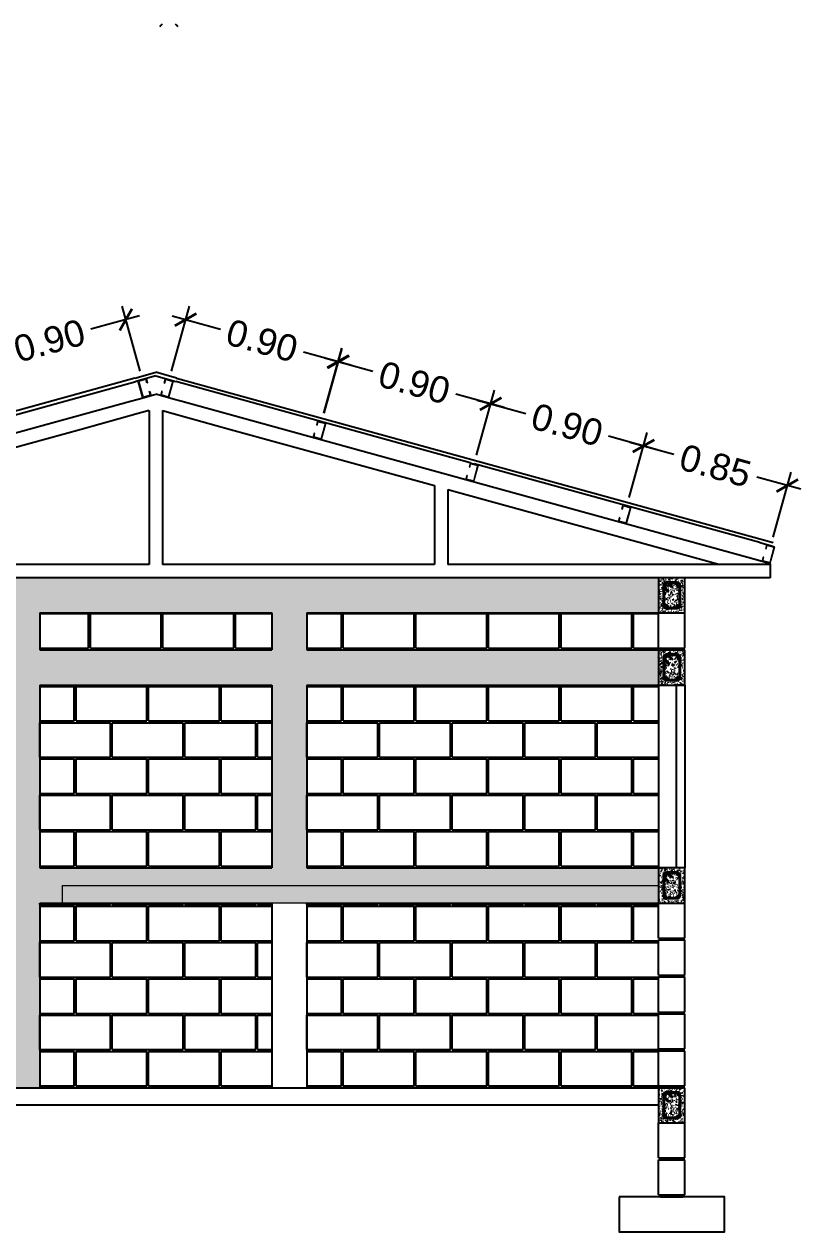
# Model space of a CAD drawing. Header units: metres. Extents: x 258817 to 259192, y 1878716 to 1878911.
# Drawn here: x 258951.5 to 258955.92, y 1878812.9 to 1878819.77 of the extents above; entities that cross this region are included whole.
import ezdxf

# ---------------------------------------------------------------- set-up
doc = ezdxf.new("R2010")
doc.units = ezdxf.units.M
doc.header["$MEASUREMENT"] = 0
for name, color, linetype in [('0.05', 9, 'Continuous'), ('SectionCutEdges', 1, 'Continuous'), ('Vistas', 7, 'Continuous')]:
    doc.layers.add(name, color=color, linetype=linetype)
doc.layers.add('0.1', color=1, linetype='Continuous', lineweight=9)
doc.layers.add('G-Sect', color=73, linetype='Continuous', lineweight=50)
doc.styles.get("Standard").update_dxf_attribs({"font": 'arial.ttf'})
doc.dimstyles.new('JPcotas75', dxfattribs={"dimtxt": 0.15, "dimasz": 0.1, "dimexe": 0.08, "dimexo": 0.05, "dimgap": 0.05, "dimtad": 0, "dimzin": 1, "dimdsep": 46, "dimtxsty": 'Standard', "dimblk": 'ARCHTICK', "dimcen": 2.5, "dimdle": 0.08, "dimclrd": 1, "dimclre": 1, "dimclrt": 2, "dimadec": 0, "dimazin": 0, "dimtfac": 1, "dimtmove": 1, "dimatfit": 2, "dimfxl": 1.25, "dimarcsym": 0})

# ---------------------------------------------------------------- blocks, each defined once
blk = doc.blocks.new('Bloque')
h = blk.add_hatch(color=256)
h.dxf.hatch_style = 1
h.paths.add_polyline_path([(-0.06500000000000128, 0.009999999999999787), (-0.06500000000000127, 8.673617379884035e-19), (0.06499999999999773, 0), (0.06499999999999773, 0.009999999999999787)])
for p, q in [((-0.07500000000000284, 0.009999999999999787), (-0.07500000000000284, 0.21)), ((-0.07500000000000284, 0.21), (0.07499999999999574, 0.21)), ((0.07499999999999929, 0.009999999999999787), (0.07499999999999574, 0.21)), ((-0.07500000000000284, 0.009999999999999787), (-0.06500000000000128, 0.009999999999999787)), ((-0.06500000000000128, 0.009999999999999787), (-0.06500000000000128, 0)), ((-0.06500000000000128, 0.009999999999999787), (0.06499999999999773, 0.009999999999999787)), ((-0.06500000000000128, 0), (0.06499999999999773, 0)), ((0.06499999999999773, 0), (0.06499999999999773, 0.009999999999999787)), ((0.06499999999999773, 0.009999999999999787), (0.07499999999999929, 0.009999999999999787))]:
    blk.add_line(p, q)
blk = doc.blocks.new('Solera Intermedia')
at = {"layer": 'Vistas'}
h = blk.add_hatch(dxfattribs=at)
h.set_pattern_fill('FP_1', color=256, scale=0.001, style=0, pattern_type=2)
h.set_pattern_definition([(49.99999999999999, (-27.03235714041512, 14.39042432792485), (0.03643649882390161, -0.003187713201625367), [0.00381, -0.04191]), (355, (-27.03235714041512, 14.39042432792485), (-0.007048450637260457, 0.03821172008185581), [0.003048, -0.033528]), (100.451, (-27.02932114040595, 14.39015832799487), (0.02938857289101913, 0.03502294419989923), [0.003238, -0.035618]), (46.184, (-27.03235714041512, 14.40058432798833), (0.05421605576489392, -0.008408366208599218), [0.005715, -0.062865]), (96.63599999999998, (-27.02783914041356, 14.39988332777284), (0.04748050142084204, 0.04948544265564791), [0.004856999999999998, -0.05342699999999998]), (351.184, (-27.03235714041512, 14.40058432798833), (0.04748105749519273, 0.04948459764551189), [0.004572000000000001, -0.050292]), (21, (-27.02727714041248, 14.39804432797246), (0.03032264590381153, -0.02045280194477181), [0.00381, -0.04191]), (326, (-27.02727714041248, 14.39804432797246), (0.01236069566969662, 0.0368378801040606), [0.003048, -0.033528]), (71.45100000000001, (-27.02475014040829, 14.39634032780305), (0.04268328529264974, 0.01638389433639848), [0.003238, -0.035618]), (37.50000000000001, (-27.03235714041512, 14.39042432792485), (0.0006180667407672544, 0.01691081956925676), [0.001676, -0.031445, 0.001676, -0.03236, -0.033655]), (37.50000000000001, (-27.03235714041512, 14.39042432792485), (0.0006180667407672544, 0.01691081956925676), [-0.06715800000000001, 0.001676, -0.031979]), (7.499999999999999, (-27.03235714041512, 14.39042432792485), (0.01336413812266817, 0.02003577892766457), [0.001676, -0.017729, 0.001676, -0.03068300000000001, -0.012827]), (7.499999999999999, (-27.03235714041512, 14.39042432792485), (0.01336413812266817, 0.02003577892766457), [-0.051765, 0.001676, -0.011151]), (327.5, (-27.04368614041596, 14.39042432792485), (0.02711815875975743, -0.001146058672403351), [0.001676, -0.011024, 0.001676, -0.037948, -0.05257800000000001]), (327.5, (-27.04368614041596, 14.39042432792485), (0.02711815875975743, -0.001146058672403351), [-0.052324, 0.001676, -0.050902]), (317.5, (-27.04876614041859, 14.39042432792485), (0.0296257896324425, 0.005085069680374332), [0.001676, -0.014834, 0.001676, -0.024638, -0.037338]), (317.5, (-27.04876614041859, 14.39042432792485), (0.0296257896324425, 0.005085069680374332), [-0.042824, 0.001676, -0.035662])])
h.paths.add_polyline_path([(-0.07500000001164153, 0), (0.07500000001164153, 0), (0.07500000001164153, 0.1999999999534339), (-0.07500000001164153, 0.1999999999534339), (-0.07500000001164153, 0.03911949717439711)])
h.paths.add_polyline_path([(-0.02196974388789386, 0.02499999990686774), (-0.0309500000148546, 0.02499999990686774), (-0.03588050280814059, 0.0256491128820926), (-0.04047500001615845, 0.02755221608094871), (-0.04442038419074379, 0.03057961585000157), (-0.04744778393069282, 0.03452500002458692), (-0.04935088698402978, 0.03911949717439711), (-0.04999999998835847, 0.04404999990947545), (-0.04999999998835847, 0.1559500000439584), (-0.04935088698402978, 0.1608805027790368), (-0.04744778393069282, 0.165474999928847), (-0.04442038419074379, 0.1694203841034323), (-0.04047500001615845, 0.1724477838724852), (-0.03588050280814059, 0.1743508868385106), (-0.0309500000148546, 0.1750000000465661), (0.03094999998575076, 0.1750000000465661), (0.03588050280814059, 0.1743508868385106), (0.04047499998705462, 0.1724477838724852), (0.04442038419074379, 0.1694203841034323), (0.04744778393069282, 0.165474999928847), (0.04935088698402978, 0.1608805027790368), (0.04999999998835847, 0.1559500000439584), (0.04999999998835847, 0.04404999990947545), (0.04935088698402978, 0.03911949717439711), (0.04744778393069282, 0.03452500002458692), (0.04442038419074379, 0.03057961585000157), (0.04047499998705462, 0.02755221608094871), (0.03588050280814059, 0.0256491128820926), (0.03094999998575076, 0.02499999990686774), (0.004971024492988363, 0.02499999990686774)])
h.paths.add_polyline_path([(-0.01747961580986157, 0.03135000006295741), (0.03094999998575076, 0.03135000006295741), (0.03423700187704526, 0.03178274189122021), (0.03729999999632128, 0.03305147727951407), (0.0399302561127115, 0.0350697438698262), (0.04194852261571214, 0.03769999998621643), (0.043217258004006, 0.0407629981637001), (0.04365000000689179, 0.04404999990947545), (0.04365000000689179, 0.1559500000439584), (0.043217258004006, 0.1592370017897338), (0.04194852261571214, 0.1622999999672174), (0.0399302561127115, 0.1649302560836077), (0.03729999999632128, 0.1669485226739198), (0.03423700187704526, 0.1682172580622137), (0.03094999998575076, 0.1686499998904765), (-0.01670923162600957, 0.1686499998904765), (0.004971024492988363, 0.1469697437714785), (0.0004808964149560779, 0.1424796157516539), (-0.02196974388789386, 0.1649302560836077), (-0.02460000000428408, 0.1669485226739198), (-0.0276629981235601, 0.1682172580622137), (-0.0309500000148546, 0.1686499998904765), (-0.03423700187704526, 0.1682172580622137), (-0.03729999999632128, 0.1669485226739198), (-0.0399302561127115, 0.1649302560836077), (-0.04194852261571214, 0.1622999999672174), (-0.043217258004006, 0.1592370017897338), (-0.04365000000689179, 0.1559500000439584), (-0.043217258004006, 0.1526629980653524), (-0.04194852261571214, 0.1495999998878688), (-0.0399302561127115, 0.1469697437714785), (-0.01747961580986157, 0.1245191034395248), (-0.02196974388789386, 0.1200289754197001), (-0.04365000000689179, 0.1417092315386981), (-0.04365000000689179, 0.04404999990947545), (-0.043217258004006, 0.0407629981637001), (-0.04194852261571214, 0.03769999998621643), (-0.0399302561127115, 0.0350697438698262), (-0.03729999999632128, 0.03305147727951407), (-0.03423700187704526, 0.03178274189122021), (-0.0309500000148546, 0.03135000006295741), (-0.02196974388789386, 0.03135000006295741)])
h = blk.add_hatch(color=256, dxfattribs=at)
edge = h.paths.add_edge_path()
edge.add_arc((-0.03656266006873921, 0.1615626600105315), 0.004762499999998909, 0, 360)
for points in [[(-0.03656266006873921, 0.156800159951672), (-0.03398785818717442, 0.1575561901554465), (-0.03223053770489059, 0.1595842461101711), (-0.03184863546630368, 0.1622404344379902), (-0.03296340274391696, 0.164681434398517), (-0.03522090878686868, 0.1661322452127934), (-0.03790441137971357, 0.1661322452127934), (-0.04016191742266528, 0.164681434398517), (-0.04127668470027857, 0.1622404344379902), (-0.04089478246169165, 0.1595842461101711), (-0.03913746197940782, 0.1575561901554465)], [(0.03724043449619785, 0.1568486355245113), (0.03968143431120552, 0.1579634028021246), (0.0411322453583125, 0.1602209086995572), (0.0411322453583125, 0.1629044113215059), (0.03968143431120552, 0.1651619174517691), (0.03724043449619785, 0.1662766847293824), (0.03458424608106725, 0.165894782403484), (0.0325561901263427, 0.1641374619212002), (0.03180016006808728, 0.1615626600105315), (0.0325561901263427, 0.1589878580998629), (0.03458424608106725, 0.1572305376175791)], [(-0.03656266006873921, 0.03367483988404274), (-0.03398785818717442, 0.03443086985498667), (-0.03223053770489059, 0.03645892580971122), (-0.03184863546630368, 0.03911511437036097), (-0.03296340274391696, 0.04155611409805715), (-0.03522090878686868, 0.04300692514516413), (-0.03790441137971357, 0.04300692514516413), (-0.04016191742266528, 0.04155611409805715), (-0.04127668470027857, 0.03911511437036097), (-0.04089478246169165, 0.03645892580971122), (-0.03913746197940782, 0.03443086985498667)], [(0.03588488567038439, 0.03372331522405148), (0.03854107408551499, 0.03410521754994988), (0.04056913001113571, 0.03586253803223372), (0.04132516006939113, 0.03843733994290233), (0.04056913001113571, 0.04101214185357094), (0.03854107408551499, 0.04276946233585477), (0.03588488567038439, 0.04315136442892253), (0.03344388582627289, 0.04203659715130925), (0.03199307477916591, 0.03977909125387669), (0.03199307477916591, 0.03709558863192797), (0.03344388582627289, 0.03483808250166476)]]:
    blk.add_hatch(color=256, dxfattribs=at).paths.add_polyline_path(points)
h = blk.add_hatch(color=256, dxfattribs=at)
edge = h.paths.add_edge_path()
edge.add_arc((0.03656266006873921, 0.1615626600105315), 0.004762500000000728, 0, 360)
h = blk.add_hatch(color=256, dxfattribs=at)
edge = h.paths.add_edge_path()
edge.add_arc((-0.03656266006873921, 0.03843733994290233), 0.004762499999998909, 0, 360)
h = blk.add_hatch(color=256, dxfattribs=at)
edge = h.paths.add_edge_path()
edge.add_arc((0.03656266006873921, 0.03843733994290233), 0.004762499999998909, 0, 360)
for p, q in [((0.07500000001164153, 0.1999999999534339), (-0.07500000001164153, 0.1999999999534339)), ((-0.07500000001164153, 0.1999999999534339), (-0.07500000001164153, 0)), ((-0.04999999998835847, 0.1559500000439584), (-0.04999999998835847, 0.04404999990947545)), ((-0.04365000000689179, 0.1559500000439584), (-0.04365000000689179, 0.04404999990947545)), ((-0.04365000000689179, 0.1417092315386981), (-0.02196974388789386, 0.1200289754197001)), ((-0.04016191742266528, 0.164681434398517), (-0.04127668470027857, 0.1622404344379902)), ((-0.04127668470027857, 0.1622404344379902), (-0.04089478246169165, 0.1595842461101711)), ((-0.04089478246169165, 0.1595842461101711), (-0.03913746197940782, 0.1575561901554465)), ((-0.03790441137971357, 0.1661322452127934), (-0.04016191742266528, 0.164681434398517)), ((-0.0399302561127115, 0.1469697437714785), (-0.01747961580986157, 0.1245191034395248)), ((-0.03913746197940782, 0.1575561901554465), (-0.03656266006873921, 0.156800159951672)), ((-0.03522090878686868, 0.1661322452127934), (-0.03790441137971357, 0.1661322452127934)), ((-0.03656266006873921, 0.156800159951672), (-0.03398785818717442, 0.1575561901554465)), ((-0.03296340274391696, 0.164681434398517), (-0.03522090878686868, 0.1661322452127934)), ((-0.03398785818717442, 0.1575561901554465), (-0.03223053770489059, 0.1595842461101711)), ((-0.03184863546630368, 0.1622404344379902), (-0.03296340274391696, 0.164681434398517)), ((-0.03223053770489059, 0.1595842461101711), (-0.03184863546630368, 0.1622404344379902)), ((0.03094999998575076, 0.1750000000465661), (-0.0309500000148546, 0.1750000000465661)), ((0.0004808964149560779, 0.1424796157516539), (-0.02196974388789386, 0.1649302560836077)), ((0.004971024492988363, 0.1469697437714785), (-0.01747961580986157, 0.1694203841034323)), ((0.03094999998575076, 0.1686499998904765), (-0.01670923162600957, 0.1686499998904765)), ((0.004971024492988363, 0.1469697437714785), (0.0004808964149560779, 0.1424796157516539)), ((0.0325561901263427, 0.1641374619212002), (0.03180016006808728, 0.1615626600105315)), ((0.03180016006808728, 0.1615626600105315), (0.0325561901263427, 0.1589878580998629)), ((0.03458424608106725, 0.165894782403484), (0.0325561901263427, 0.1641374619212002)), ((0.0325561901263427, 0.1589878580998629), (0.03458424608106725, 0.1572305376175791)), ((0.03724043449619785, 0.1662766847293824), (0.03458424608106725, 0.165894782403484)), ((0.03458424608106725, 0.1572305376175791), (0.03724043449619785, 0.1568486355245113)), ((0.03968143431120552, 0.1651619174517691), (0.03724043449619785, 0.1662766847293824)), ((0.03724043449619785, 0.1568486355245113), (0.03968143431120552, 0.1579634028021246)), ((0.0411322453583125, 0.1629044113215059), (0.03968143431120552, 0.1651619174517691)), ((0.03968143431120552, 0.1579634028021246), (0.0411322453583125, 0.1602209086995572)), ((0.0411322453583125, 0.1602209086995572), (0.0411322453583125, 0.1629044113215059)), ((0.04365000000689179, 0.04404999990947545), (0.04365000000689179, 0.1559500000439584)), ((0.04999999998835847, 0.04404999990947545), (0.04999999998835847, 0.1559500000439584)), ((0.07500000001164153, 0), (0.07500000001164153, 0.1999999999534339)), ((-0.02196974388789386, 0.1200289754197001), (-0.01747961580986157, 0.1245191034395248)), ((-0.07500000001164153, 0), (0.07500000001164153, 0)), ((-0.04016191742266528, 0.04155611409805715), (-0.04127668470027857, 0.03911511437036097)), ((-0.04127668470027857, 0.03911511437036097), (-0.04089478246169165, 0.03645892580971122)), ((-0.04089478246169165, 0.03645892580971122), (-0.03913746197940782, 0.03443086985498667)), ((-0.03790441137971357, 0.04300692514516413), (-0.04016191742266528, 0.04155611409805715)), ((-0.03913746197940782, 0.03443086985498667), (-0.03656266006873921, 0.03367483988404274)), ((-0.03522090878686868, 0.04300692514516413), (-0.03790441137971357, 0.04300692514516413)), ((-0.03656266006873921, 0.03367483988404274), (-0.03398785818717442, 0.03443086985498667)), ((-0.03296340274391696, 0.04155611409805715), (-0.03522090878686868, 0.04300692514516413)), ((-0.03398785818717442, 0.03443086985498667), (-0.03223053770489059, 0.03645892580971122)), ((-0.03184863546630368, 0.03911511437036097), (-0.03296340274391696, 0.04155611409805715)), ((-0.03223053770489059, 0.03645892580971122), (-0.03184863546630368, 0.03911511437036097)), ((-0.0309500000148546, 0.03135000006295741), (0.03094999998575076, 0.03135000006295741)), ((-0.0309500000148546, 0.02499999990686774), (0.03094999998575076, 0.02499999990686774)), ((0.03344388582627289, 0.04203659715130925), (0.03199307477916591, 0.03977909125387669)), ((0.03199307477916591, 0.03977909125387669), (0.03199307477916591, 0.03709558863192797)), ((0.03199307477916591, 0.03709558863192797), (0.03344388582627289, 0.03483808250166476)), ((0.03588488567038439, 0.04315136442892253), (0.03344388582627289, 0.04203659715130925)), ((0.03344388582627289, 0.03483808250166476), (0.03588488567038439, 0.03372331522405148)), ((0.03854107408551499, 0.04276946233585477), (0.03588488567038439, 0.04315136442892253)), ((0.03588488567038439, 0.03372331522405148), (0.03854107408551499, 0.03410521754994988)), ((0.04056913001113571, 0.04101214185357094), (0.03854107408551499, 0.04276946233585477)), ((0.03854107408551499, 0.03410521754994988), (0.04056913001113571, 0.03586253803223372)), ((0.04132516006939113, 0.03843733994290233), (0.04056913001113571, 0.04101214185357094)), ((0.04056913001113571, 0.03586253803223372), (0.04132516006939113, 0.03843733994290233))]:
    blk.add_line(p, q, dxfattribs=at)
for centre, radius in [((-0.03656266006873921, 0.1615626600105315), 0.004762499999998909), ((0.03656266006873921, 0.1615626600105315), 0.004762500000000728), ((-0.03656266006873921, 0.03843733994290233), 0.004762499999998909), ((0.03656266006873921, 0.03843733994290233), 0.004762499999998909)]:
    blk.add_circle(centre, radius, dxfattribs=at)
for centre, radius, start, end in [((-0.0309500000148546, 0.1559500000439584), 0.01904999999999974, 44.99999528352232, 180), ((-0.0309500000148546, 0.1559500000439584), 0.01269999999999854, 44.99999528352232, 180), ((-0.0309500000148546, 0.1559500000439584), 0.01270000000000073, 180, 224.9999952835223), ((0.03094999998575076, 0.1559500000439584), 0.01904999999999927, 0, 90), ((0.03094999998575076, 0.1559500000439584), 0.01270000000000437, 0, 90), ((-0.0309500000148546, 0.04404999990947545), 0.01905000000000109, 180, 270), ((-0.0309500000148546, 0.04404999990947545), 0.012699999999998, 180, 270), ((0.03094999998575076, 0.04404999990947545), 0.01269999999999618, 270, 0), ((0.03094999998575076, 0.04404999990947545), 0.01904999999999927, 270, 0)]:
    blk.add_arc(centre, radius, start, end, dxfattribs=at)
blk = doc.blocks.new('Solera corona')
at = {"layer": 'Vistas'}
h = blk.add_hatch(dxfattribs=at)
h.set_pattern_fill('FP_1', color=256, scale=0.001, style=0, pattern_type=2)
h.set_pattern_definition([(49.99999999999999, (-27.49235714042152, 14.39042432792485), (0.03643649882390161, -0.003187713201625367), [0.00381, -0.04191]), (355, (-27.49235714042152, 14.39042432792485), (-0.007048450637260457, 0.03821172008185581), [0.003048, -0.033528]), (100.451, (-27.48932114041236, 14.39015832799487), (0.02938857289101913, 0.03502294419989923), [0.003238, -0.035618]), (46.184, (-27.49235714042152, 14.40058432798833), (0.05421605576489392, -0.008408366208599218), [0.005715, -0.062865]), (96.63599999999998, (-27.48783914041996, 14.39988332777284), (0.04748050142084204, 0.04948544265564791), [0.004856999999999996, -0.05342699999999997]), (351.184, (-27.49235714042152, 14.40058432798833), (0.04748105749519273, 0.04948459764551189), [0.004572000000000001, -0.050292]), (21, (-27.48727714041888, 14.39804432797246), (0.03032264590381153, -0.02045280194477181), [0.00381, -0.04191]), (326, (-27.48727714041888, 14.39804432797246), (0.01236069566969662, 0.0368378801040606), [0.003048, -0.033528]), (71.45100000000001, (-27.48475014041469, 14.39634032780305), (0.04268328529264974, 0.01638389433639848), [0.003238, -0.035618]), (37.50000000000001, (-27.49235714042152, 14.39042432792485), (0.0006180667407672544, 0.01691081956925676), [0.001676, -0.031445, 0.001676, -0.03236, -0.033655]), (37.50000000000001, (-27.49235714042152, 14.39042432792485), (0.0006180667407672544, 0.01691081956925676), [-0.06715800000000001, 0.001676, -0.031979]), (7.499999999999999, (-27.49235714042152, 14.39042432792485), (0.01336413812266817, 0.02003577892766457), [0.001676, -0.017729, 0.001676, -0.03068300000000001, -0.012827]), (7.499999999999999, (-27.49235714042152, 14.39042432792485), (0.01336413812266817, 0.02003577892766457), [-0.051765, 0.001676, -0.011151]), (327.5, (-27.50368614042236, 14.39042432792485), (0.02711815875975743, -0.001146058672403351), [0.001676, -0.011024, 0.001676, -0.037948, -0.05257800000000001]), (327.5, (-27.50368614042236, 14.39042432792485), (0.02711815875975743, -0.001146058672403351), [-0.052324, 0.001676, -0.050902]), (317.5, (-27.508766140425, 14.39042432792485), (0.0296257896324425, 0.005085069680374332), [0.001676, -0.014834, 0.001676, -0.024638, -0.037338]), (317.5, (-27.508766140425, 14.39042432792485), (0.0296257896324425, 0.005085069680374332), [-0.042824, 0.001676, -0.035662])])
h.paths.add_polyline_path([(-0.07499999999708962, 0), (0.07499999999708962, 0), (0.07499999999708962, 0.1999999999534339), (-0.07499999999708962, 0.1999999999534339), (-0.07499999999708962, 0.03911949717439711)])
h.paths.add_polyline_path([(0.03095000000030268, 0.02499999990686774), (-0.03095000000030268, 0.02499999990686774), (-0.03588050282269251, 0.0256491128820926), (-0.04047500000160653, 0.02755221608094871), (-0.04442038417619187, 0.03057961585000157), (-0.04744778394524474, 0.03452500002458692), (-0.0493508869985817, 0.03911949717439711), (-0.05000000000291038, 0.04404999990947545), (-0.05000000000291038, 0.1559500000439584), (-0.0493508869985817, 0.1608805027790368), (-0.04744778394524474, 0.165474999928847), (-0.04442038417619187, 0.1694203841034323), (-0.04047500000160653, 0.1724477838724852), (-0.03588050282269251, 0.1743508868385106), (-0.03095000000030268, 0.1750000000465661), (0.03095000000030268, 0.1750000000465661), (0.03588050279358868, 0.1743508868385106), (0.04047500000160653, 0.1724477838724852), (0.04442038417619187, 0.1694203841034323), (0.04744778394524474, 0.165474999928847), (0.04935088696947787, 0.1608805027790368), (0.05000000000291038, 0.1559500000439584), (0.05000000000291038, 0.04404999990947545), (0.04935088696947787, 0.03911949717439711), (0.04744778394524474, 0.03452500002458692), (0.04442038417619187, 0.03057961585000157), (0.04047500000160653, 0.02755221608094871), (0.03588050279358868, 0.0256491128820926), (0.03423700186249334, 0.02543274196796119)])
h.paths.add_polyline_path([(0.009572017312166281, 0.03135000006295741), (0.03095000000030268, 0.03135000006295741), (0.03423700186249334, 0.03178274189122021), (0.03729999998176936, 0.03305147727951407), (0.03993025609815959, 0.0350697438698262), (0.04194852263026405, 0.03769999998621643), (0.04321725798945408, 0.0407629981637001), (0.04364999999233987, 0.04404999990947545), (0.04364999999233987, 0.1559500000439584), (0.04321725798945408, 0.1592370017897338), (0.04194852263026405, 0.1622999999672174), (0.03993025609815959, 0.1649302560836077), (0.03729999998176936, 0.1669485226739198), (0.03423700186249334, 0.1682172580622137), (0.03095000000030268, 0.1686499998904765), (-0.01670923164056148, 0.1686499998904765), (0.004971024478436448, 0.1469697437714785), (0.0004808964295079932, 0.1424796157516539), (-0.02196974387334194, 0.1649302560836077), (-0.024600000018836, 0.1669485226739198), (-0.02766299813811202, 0.1682172580622137), (-0.03095000000030268, 0.1686499998904765), (-0.03423700189159717, 0.1682172580622137), (-0.03730000001087319, 0.1669485226739198), (-0.03993025612726342, 0.1649302560836077), (-0.04194852263026405, 0.1622999999672174), (-0.04321725798945408, 0.1592370017897338), (-0.0436500000214437, 0.1559500000439584), (-0.04321725798945408, 0.1526629980653524), (-0.04194852263026405, 0.1495999998878688), (-0.03993025612726342, 0.1469697437714785), (-0.01747961582441349, 0.1245191034395248), (-0.02196974387334194, 0.1200289754197001), (-0.0436500000214437, 0.1417092315386981), (-0.0436500000214437, 0.04404999990947545), (-0.04321725798945408, 0.0407629981637001), (-0.04194852263026405, 0.03769999998621643), (-0.03993025612726342, 0.0350697438698262), (-0.03730000001087319, 0.03305147727951407), (-0.03423700189159717, 0.03178274189122021), (-0.03095000000030268, 0.03135000006295741), (0.004971024478436448, 0.03135000006295741)])
h = blk.add_hatch(color=256, dxfattribs=at)
edge = h.paths.add_edge_path()
edge.add_arc((-0.03544012807833496, 0.160440128063783), 0.006350000000000364, 0, 360)
for points in [[(-0.03544012807833496, 0.154090128140524), (-0.03226512805849779, 0.154940866632387), (-0.02994086676335428, 0.1572651281021535), (-0.02909012806776445, 0.160440128063783), (-0.02994086676335428, 0.1636151280254126), (-0.03226512805849779, 0.1659393892623484), (-0.03544012807833496, 0.1667901279870421), (-0.03861512806906831, 0.1659393892623484), (-0.04093938939331565, 0.1636151280254126), (-0.04179012805980165, 0.160440128063783), (-0.04093938939331565, 0.1572651281021535), (-0.03861512806906831, 0.154940866632387)], [(0.03544012804923113, 0.154090128140524), (0.03861512803996447, 0.154940866632387), (0.04093938936421182, 0.1572651281021535), (0.04179012805980165, 0.160440128063783), (0.04093938936421182, 0.1636151280254126), (0.03861512803996447, 0.1659393892623484), (0.03544012804923113, 0.1667901279870421), (0.03226512805849779, 0.1659393892623484), (0.02994086673425045, 0.1636151280254126), (0.02909012803866062, 0.160440128063783), (0.02994086673425045, 0.1572651281021535), (0.03226512805849779, 0.154940866632387)], [(-0.03544012807833496, 0.0332098719663918), (-0.03226512805849779, 0.03406061069108546), (-0.02994086676335428, 0.03638487192802131), (-0.02909012806776445, 0.03955987188965082), (-0.02994086676335428, 0.04273487185128033), (-0.03226512805849779, 0.04505913332104683), (-0.03544012807833496, 0.04590987181290984), (-0.03861512806906831, 0.04505913332104683), (-0.04093938939331565, 0.04273487185128033), (-0.04179012805980165, 0.03955987188965082), (-0.04093938939331565, 0.03638487192802131), (-0.03861512806906831, 0.03406061069108546)], [(0.03544012804923113, 0.0332098719663918), (0.03861512803996447, 0.03406061069108546), (0.04093938936421182, 0.03638487192802131), (0.04179012805980165, 0.03955987188965082), (0.04093938936421182, 0.04273487185128033), (0.03861512803996447, 0.04505913332104683), (0.03544012804923113, 0.04590987181290984), (0.03226512805849779, 0.04505913332104683), (0.02994086673425045, 0.04273487185128033), (0.02909012803866062, 0.03955987188965082), (0.02994086673425045, 0.03638487192802131), (0.03226512805849779, 0.03406061069108546)]]:
    blk.add_hatch(color=256, dxfattribs=at).paths.add_polyline_path(points)
h = blk.add_hatch(color=256, dxfattribs=at)
edge = h.paths.add_edge_path()
edge.add_arc((0.03544012804923113, 0.160440128063783), 0.006350000000000364, 0, 360)
h = blk.add_hatch(color=256, dxfattribs=at)
edge = h.paths.add_edge_path()
edge.add_arc((-0.03544012807833496, 0.03955987188965082), 0.006350000000000364, 0, 360)
h = blk.add_hatch(color=256, dxfattribs=at)
edge = h.paths.add_edge_path()
edge.add_arc((0.03544012804923113, 0.03955987188965082), 0.006350000000000364, 0, 360)
for p, q in [((0.07499999999708962, 0.1999999999534339), (-0.07499999999708962, 0.1999999999534339)), ((-0.07499999999708962, 0.1999999999534339), (-0.07499999999708962, 0)), ((-0.05000000000291038, 0.1559500000439584), (-0.05000000000291038, 0.04404999990947545)), ((-0.0436500000214437, 0.1559500000439584), (-0.0436500000214437, 0.04404999990947545)), ((-0.0436500000214437, 0.1417092315386981), (-0.02196974387334194, 0.1200289754197001)), ((-0.04093938939331565, 0.1636151280254126), (-0.04179012805980165, 0.160440128063783)), ((-0.04179012805980165, 0.160440128063783), (-0.04093938939331565, 0.1572651281021535)), ((-0.03861512806906831, 0.1659393892623484), (-0.04093938939331565, 0.1636151280254126)), ((-0.04093938939331565, 0.1572651281021535), (-0.03861512806906831, 0.154940866632387)), ((-0.03993025612726342, 0.1469697437714785), (-0.01747961582441349, 0.1245191034395248)), ((-0.03544012807833496, 0.1667901279870421), (-0.03861512806906831, 0.1659393892623484)), ((-0.03861512806906831, 0.154940866632387), (-0.03544012807833496, 0.154090128140524)), ((-0.03226512805849779, 0.1659393892623484), (-0.03544012807833496, 0.1667901279870421)), ((-0.03544012807833496, 0.154090128140524), (-0.03226512805849779, 0.154940866632387)), ((-0.02994086676335428, 0.1636151280254126), (-0.03226512805849779, 0.1659393892623484)), ((-0.03226512805849779, 0.154940866632387), (-0.02994086676335428, 0.1572651281021535)), ((0.03095000000030268, 0.1750000000465661), (-0.03095000000030268, 0.1750000000465661)), ((-0.02909012806776445, 0.160440128063783), (-0.02994086676335428, 0.1636151280254126)), ((-0.02994086676335428, 0.1572651281021535), (-0.02909012806776445, 0.160440128063783)), ((0.0004808964295079932, 0.1424796157516539), (-0.02196974387334194, 0.1649302560836077)), ((0.004971024478436448, 0.1469697437714785), (-0.01747961582441349, 0.1694203841034323)), ((0.03095000000030268, 0.1686499998904765), (-0.01670923164056148, 0.1686499998904765)), ((0.004971024478436448, 0.1469697437714785), (0.0004808964295079932, 0.1424796157516539)), ((0.02994086673425045, 0.1636151280254126), (0.02909012803866062, 0.160440128063783)), ((0.02909012803866062, 0.160440128063783), (0.02994086673425045, 0.1572651281021535)), ((0.03226512805849779, 0.1659393892623484), (0.02994086673425045, 0.1636151280254126)), ((0.02994086673425045, 0.1572651281021535), (0.03226512805849779, 0.154940866632387)), ((0.03544012804923113, 0.1667901279870421), (0.03226512805849779, 0.1659393892623484)), ((0.03226512805849779, 0.154940866632387), (0.03544012804923113, 0.154090128140524)), ((0.03861512803996447, 0.1659393892623484), (0.03544012804923113, 0.1667901279870421)), ((0.03544012804923113, 0.154090128140524), (0.03861512803996447, 0.154940866632387)), ((0.04093938936421182, 0.1636151280254126), (0.03861512803996447, 0.1659393892623484)), ((0.03861512803996447, 0.154940866632387), (0.04093938936421182, 0.1572651281021535)), ((0.04179012805980165, 0.160440128063783), (0.04093938936421182, 0.1636151280254126)), ((0.04093938936421182, 0.1572651281021535), (0.04179012805980165, 0.160440128063783)), ((0.04364999999233987, 0.04404999990947545), (0.04364999999233987, 0.1559500000439584)), ((0.05000000000291038, 0.04404999990947545), (0.05000000000291038, 0.1559500000439584)), ((0.07499999999708962, 0), (0.07499999999708962, 0.1999999999534339)), ((-0.02196974387334194, 0.1200289754197001), (-0.01747961582441349, 0.1245191034395248)), ((-0.07499999999708962, 0), (0.07499999999708962, 0)), ((-0.04093938939331565, 0.04273487185128033), (-0.04179012805980165, 0.03955987188965082)), ((-0.04179012805980165, 0.03955987188965082), (-0.04093938939331565, 0.03638487192802131)), ((-0.03861512806906831, 0.04505913332104683), (-0.04093938939331565, 0.04273487185128033)), ((-0.04093938939331565, 0.03638487192802131), (-0.03861512806906831, 0.03406061069108546)), ((-0.03544012807833496, 0.04590987181290984), (-0.03861512806906831, 0.04505913332104683)), ((-0.03861512806906831, 0.03406061069108546), (-0.03544012807833496, 0.0332098719663918)), ((-0.03226512805849779, 0.04505913332104683), (-0.03544012807833496, 0.04590987181290984)), ((-0.03544012807833496, 0.0332098719663918), (-0.03226512805849779, 0.03406061069108546)), ((-0.02994086676335428, 0.04273487185128033), (-0.03226512805849779, 0.04505913332104683)), ((-0.03226512805849779, 0.03406061069108546), (-0.02994086676335428, 0.03638487192802131)), ((-0.03095000000030268, 0.03135000006295741), (0.03095000000030268, 0.03135000006295741)), ((-0.03095000000030268, 0.02499999990686774), (0.03095000000030268, 0.02499999990686774)), ((-0.02909012806776445, 0.03955987188965082), (-0.02994086676335428, 0.04273487185128033)), ((-0.02994086676335428, 0.03638487192802131), (-0.02909012806776445, 0.03955987188965082)), ((0.02994086673425045, 0.04273487185128033), (0.02909012803866062, 0.03955987188965082)), ((0.02909012803866062, 0.03955987188965082), (0.02994086673425045, 0.03638487192802131)), ((0.03226512805849779, 0.04505913332104683), (0.02994086673425045, 0.04273487185128033)), ((0.02994086673425045, 0.03638487192802131), (0.03226512805849779, 0.03406061069108546)), ((0.03544012804923113, 0.04590987181290984), (0.03226512805849779, 0.04505913332104683)), ((0.03226512805849779, 0.03406061069108546), (0.03544012804923113, 0.0332098719663918)), ((0.03861512803996447, 0.04505913332104683), (0.03544012804923113, 0.04590987181290984)), ((0.03544012804923113, 0.0332098719663918), (0.03861512803996447, 0.03406061069108546)), ((0.04093938936421182, 0.04273487185128033), (0.03861512803996447, 0.04505913332104683)), ((0.03861512803996447, 0.03406061069108546), (0.04093938936421182, 0.03638487192802131)), ((0.04179012805980165, 0.03955987188965082), (0.04093938936421182, 0.04273487185128033)), ((0.04093938936421182, 0.03638487192802131), (0.04179012805980165, 0.03955987188965082))]:
    blk.add_line(p, q, dxfattribs=at)
for centre in [(-0.03544012807833496, 0.160440128063783), (0.03544012804923113, 0.160440128063783), (-0.03544012807833496, 0.03955987188965082), (0.03544012804923113, 0.03955987188965082)]:
    blk.add_circle(centre, 0.006350000000000364, dxfattribs=at)
for centre, radius, start, end in [((-0.03095000000030268, 0.1559500000439584), 0.01904999999999974, 44.99999528352232, 180), ((-0.03095000000030268, 0.1559500000439584), 0.01269999999999854, 44.99999528352232, 180), ((-0.03095000000030268, 0.1559500000439584), 0.01270000000000073, 180, 224.9999952835223), ((0.03095000000030268, 0.1559500000439584), 0.01905000000000109, 0, 90), ((0.03095000000030268, 0.1559500000439584), 0.01270000000000255, 0, 90), ((-0.03095000000030268, 0.04404999990947545), 0.01904999999999927, 180, 270), ((-0.03095000000030268, 0.04404999990947545), 0.01269999999999618, 180, 270), ((0.03095000000030268, 0.04404999990947545), 0.01269999999999618, 270, 0), ((0.03095000000030268, 0.04404999990947545), 0.01905000000000109, 270, 0)]:
    blk.add_arc(centre, radius, start, end, dxfattribs=at)
blk = doc.blocks.new('EBBBA')
at = {"layer": 'G-Sect', "color": 1, "linetype": 'Continuous', "lineweight": 15}
for p, q in [((322.5081565357202, 226.0165685705693), (322.557652870648, 226.0280032908857)), ((322.531025976353, 225.9175759007137), (322.5081565357202, 226.0165685705693)), ((322.5539066487374, 226.0220061397789), (322.5141536868269, 226.0128223486587)), ((322.5141536868269, 226.0128223486587), (322.5347721982636, 225.9235730518203)), ((322.5584985442975, 226.0021296588237), (322.5539066487374, 226.0220061397789)), ((322.557652870648, 226.0280032908857), (322.5633702308062, 226.0032551234218)), ((322.5633702308062, 226.0032551234218), (322.5584985442975, 226.0021296588237)), ((322.5805223112808, 225.92901062103), (322.531025976353, 225.9175759007137)), ((322.5347721982636, 225.9235730518203), (322.5745251601741, 225.9327568429406)), ((322.569933264614, 225.9526333238958), (322.5748049511226, 225.953758788494)), ((322.5745251601741, 225.9327568429406), (322.569933264614, 225.9526333238958)), ((322.5748049511226, 225.953758788494), (322.5805223112808, 225.92901062103))]:
    blk.add_line(p, q, dxfattribs=at)
blk = doc.blocks.new('_ArchTick')
at = {"color": 0, "linetype": 'ByBlock', "const_width": 0.15}
blk.add_lwpolyline([(-0.5, -0.5), (0.5, 0.5)], dxfattribs=at)
blk = doc.blocks.new('*D770')
at = {"layer": 'Defpoints', "color": 0, "transparency": 16777216}
for p in [(258955.0207100365, 1878817.368300696), (258954.926645852, 1878817.027176355), (258955.7442732126, 1878816.801717653)]:
    blk.add_point(p, dxfattribs=at)
at = {"layer": 'Vistas', "color": 1, "lineweight": -2, "transparency": 16777216}
for p, q in [((258954.93993717, 1878817.075377401), (258955.0419761454, 1878817.44542237)), ((258954.9435883625, 1878817.389566805), (258955.1929736298, 1878817.320799441)), ((258955.9154590712, 1878817.121575886), (258955.6660738039, 1878817.19034325)), ((258955.7575645307, 1878816.8499187), (258955.8596035061, 1878817.219963669))]:
    blk.add_line(p, q, dxfattribs=at)
at = {"layer": 'Vistas', "color": 1, "lineweight": -2, "transparency": 16777216, "xscale": 0.1, "yscale": 0.1, "zscale": 0.1}
for p, rotation in [((258955.0207100365, 1878817.368300696), 164.5839389276205), ((258955.8383373972, 1878817.142841995), 344.5839389276205)]:
    blk.add_blockref('_ArchTick', p, dxfattribs=dict(at, rotation=rotation))
at = {"layer": 'Vistas', "color": 2, "transparency": 16777216, "insert": (258955.4295237169, 1878817.255571345), "char_height": 0.15, "attachment_point": 5, "rotation": 344.5839389276205}
blk.add_mtext('0.85', dxfattribs=at)
blk = doc.blocks.new('*D771')
at = {"layer": 'Defpoints', "color": 0, "transparency": 16777216}
for p in [(258954.1517779839, 1878817.607994182), (258954.0576818251, 1878817.26687866), (258954.9266458519, 1878817.027176355)]:
    blk.add_point(p, dxfattribs=at)
at = {"layer": 'Vistas', "color": 1, "lineweight": -2, "transparency": 16777216}
for p, q in [((258954.0709776612, 1878817.31507846), (258954.1730513216, 1878817.685113862)), ((258954.0746583035, 1878817.629267519), (258954.3505051081, 1878817.55317563)), ((258955.0978616911, 1878817.347018539), (258954.8220148866, 1878817.423110428)), ((258954.939941688, 1878817.075376155), (258955.0420153484, 1878817.445411557))]:
    blk.add_line(p, q, dxfattribs=at)
at = {"layer": 'Vistas', "color": 1, "lineweight": -2, "transparency": 16777216, "xscale": 0.1, "yscale": 0.1, "zscale": 0.1}
for p, rotation in [((258954.1517779839, 1878817.607994182), 164.578568368116), ((258955.0207420107, 1878817.368291876), 344.578568368116)]:
    blk.add_blockref('_ArchTick', p, dxfattribs=dict(at, rotation=rotation))
at = {"layer": 'Vistas', "color": 2, "transparency": 16777216, "insert": (258954.5862599973, 1878817.488143029), "char_height": 0.15, "attachment_point": 5, "rotation": 344.57856836811595}
blk.add_mtext('0.90', dxfattribs=at)
blk = doc.blocks.new('*D773')
at = {"layer": 'Defpoints', "color": 0, "transparency": 16777216}
for p in [(258952.4165403214, 1878818.086481648), (258952.3224441626, 1878817.745366125), (258953.1914081895, 1878817.50566382)]:
    blk.add_point(p, dxfattribs=at)
at = {"layer": 'Vistas', "color": 1, "lineweight": -2, "transparency": 16777216}
for p, q in [((258952.3357399987, 1878817.793565926), (258952.4378136591, 1878818.163601328)), ((258952.3394206411, 1878818.107754985), (258952.6152674455, 1878818.031663095)), ((258953.3626240287, 1878817.825506004), (258953.0867772241, 1878817.901597894)), ((258953.2047040256, 1878817.55386362), (258953.306777686, 1878817.923899022))]:
    blk.add_line(p, q, dxfattribs=at)
at = {"layer": 'Vistas', "color": 1, "lineweight": -2, "transparency": 16777216, "xscale": 0.1, "yscale": 0.1, "zscale": 0.1}
for p, rotation in [((258952.4165403214, 1878818.086481648), 164.578568368116), ((258953.2855043483, 1878817.846779342), 344.578568368116)]:
    blk.add_blockref('_ArchTick', p, dxfattribs=dict(at, rotation=rotation))
at = {"layer": 'Vistas', "color": 2, "transparency": 16777216, "insert": (258952.8510223349, 1878817.966630495), "char_height": 0.15, "attachment_point": 5, "rotation": 344.57856836811595}
blk.add_mtext('0.90', dxfattribs=at)
blk = doc.blocks.new('*D774')
at = {"layer": 'Defpoints', "color": 0, "transparency": 16777216}
for p in [(258953.2828139571, 1878817.847696487), (258953.1887177984, 1878817.506580966), (258954.0576818251, 1878817.26687866)]:
    blk.add_point(p, dxfattribs=at)
at = {"layer": 'Vistas', "color": 1, "lineweight": -2, "transparency": 16777216}
for p, q in [((258953.2020136345, 1878817.554780766), (258953.3040872948, 1878817.924816168)), ((258953.2056942767, 1878817.868969825), (258953.4815410812, 1878817.792877935)), ((258954.2288976643, 1878817.586720844), (258953.9530508597, 1878817.662812734)), ((258954.0709776612, 1878817.31507846), (258954.1730513216, 1878817.685113862))]:
    blk.add_line(p, q, dxfattribs=at)
at = {"layer": 'Vistas', "color": 1, "lineweight": -2, "transparency": 16777216, "xscale": 0.1, "yscale": 0.1, "zscale": 0.1}
for p, rotation in [((258953.2828139571, 1878817.847696487), 164.578568368116), ((258954.1517779839, 1878817.607994182), 344.578568368116)]:
    blk.add_blockref('_ArchTick', p, dxfattribs=dict(at, rotation=rotation))
at = {"layer": 'Vistas', "color": 2, "transparency": 16777216, "insert": (258953.7172959705, 1878817.727845334), "char_height": 0.15, "attachment_point": 5, "rotation": 344.57856836811595}
blk.add_mtext('0.90', dxfattribs=at)
blk = doc.blocks.new('*D778')
at = {"layer": 'Defpoints', "color": 0, "transparency": 16777216}
for p in [(258952.0765888636, 1878818.086481648), (258952.1706850225, 1878817.745366125), (258951.3017209957, 1878817.50566382)]:
    blk.add_point(p, dxfattribs=at)
at = {"layer": 'Vistas', "color": 1, "lineweight": -2, "transparency": 16777216}
for p, q in [((258952.1573891864, 1878817.793565926), (258952.0553155259, 1878818.163601328)), ((258952.153708544, 1878818.107754985), (258951.8778617395, 1878818.031663096)), ((258951.1305051566, 1878817.825506005), (258951.406351961, 1878817.901597894)), ((258951.2884251596, 1878817.55386362), (258951.1863514991, 1878817.923899023))]:
    blk.add_line(p, q, dxfattribs=at)
at = {"layer": 'Vistas', "color": 1, "lineweight": -2, "transparency": 16777216, "xscale": 0.1, "yscale": 0.1, "zscale": 0.1}
for p, rotation in [((258952.0765888636, 1878818.086481648), 15.42143163188402), ((258951.2076248368, 1878817.846779342), 195.421431631884)]:
    blk.add_blockref('_ArchTick', p, dxfattribs=dict(at, rotation=rotation))
at = {"layer": 'Vistas', "color": 2, "transparency": 16777216, "insert": (258951.6421068504, 1878817.966630495), "char_height": 0.15, "attachment_point": 5, "rotation": 15.421431631884023}
blk.add_mtext('0.90', dxfattribs=at)

msp = doc.modelspace()

# ---------------------------------------------------------------- hatches: boundary and pattern name
at = {"layer": '0.05'}
h = msp.add_hatch(dxfattribs=at)
h.set_pattern_fill('AR-CONC', color=256, scale=0.0258)
h.set_pattern_definition([(49.99999999999999, (0, 0), (0.1850531271109944, -0.01619005082550954), [0.01935, -0.21285]), (355, (0, 0), (-0.035797844072154, 0.194065570494603), [0.01548, -0.17028]), (100.45144446, (0.015421093698, -0.001349170752), (0.1492552824555949, 0.1778755176699064), [0.01644496953599999, -0.180894664896]), (46.18420000000001, (0, 0.0516), (0.2753482633132657, -0.04270397444461375), [0.029025, -0.319275]), (96.63563549, (0.02294568021, 0.048041326794), (0.2411427819839509, 0.251322598999834), [0.024667468236, -0.27134215008]), (351.1841639899999, (0, 0.0516), (0.2411427818241315, 0.2513225988696575), [0.02322, -0.255420000258]), (21, (0.0258, 0.0387), (0.1540020194465631, -0.1038756737916574), [0.01935, -0.21285]), (326.0000000000001, (0.0258, 0.0387), (0.06277535563576808, 0.1870887116220881), [0.01548, -0.17028]), (71.45144474, (0.038633501532, 0.030043693908), (0.2167773731963326, 0.0832130374240393), [0.01644496902, -0.180894664896]), (37.50000000000001, (0, 0), (0.003137242671860992, 0.08588661428847837), [0, -0.168216, 0, -0.17286, 0, -0.170925]), (7.499999999999999, (0, 0), (0.06787194066007433, 0.1017582216656489), [0, -0.09855599999999999, 0, -0.164346, 0, -0.065145]), (327.5, (-0.057534, 0), (0.1377261885324815, -0.005819156907469977), [0, -0.0645, 0, -0.20124, 0, -0.26703]), (317.5, (-0.083334, 0), (0.1504620316903356, 0.02582708544173797), [0, -0.08385, 0, -0.133644, 0, -0.18963])])
h.paths.add_polyline_path([(258955.1065645926, 1878816.208553742), (258953.1065645925, 1878816.208553741), (258953.1065645925, 1878816.418553742), (258955.1065645926, 1878816.418553742), (258955.1065645926, 1878816.618553742), (258949.3865645927, 1878816.618553742), (258949.3865645927, 1878816.418553741), (258951.3865645925, 1878816.418553742), (258951.3865645926, 1878816.208553741), (258949.3865645926, 1878816.208553741), (258949.3865645926, 1878816.008553741), (258951.3865645926, 1878816.008553741), (258951.3865645925, 1878814.968553742), (258949.3865645926, 1878814.968553742), (258949.3865645926, 1878814.768553742), (258951.3865645925, 1878814.768553742), (258951.3865645926, 1878813.718553742), (258951.5865645925, 1878813.718553742), (258951.5865645925, 1878814.768553742), (258951.7165645926, 1878814.768553742), (258951.7165645926, 1878814.868553742), (258955.1065645926, 1878814.868553742), (258955.1065645926, 1878814.968553742), (258953.1065645925, 1878814.968553742), (258953.1065645925, 1878816.008553741), (258955.1065645926, 1878816.008553742)])
h.paths.add_polyline_path([(258951.5865645925, 1878816.208553741), (258951.5865645925, 1878816.418553742), (258952.9065645926, 1878816.418553742), (258952.9065645926, 1878816.208553741)], flags=16)
h.paths.add_polyline_path([(258951.5865645925, 1878816.008553741), (258952.9065645926, 1878816.008553741), (258952.9065645926, 1878814.968553742), (258951.5865645925, 1878814.968553742)], flags=16)
h = msp.add_hatch(dxfattribs=at)
h.set_pattern_fill('AR-B816C', color=256, scale=0.0258)
h.set_pattern_definition([(0, (258952.9065645926, 1878816.208553742), (0.2064, 0.2064), [0.403125, -0.009675]), (0, (258952.7001645926, 1878816.218228742), (0.2064, 0.2064), [0.403125, -0.009675]), (90, (258952.9065645926, 1878816.208553742), (-0.2064, 0.2064), [-0.216075, 0.196725]), (90, (258952.8968895926, 1878816.208553742), (-0.2064, 0.2064), [-0.216075, 0.196725])])
h.paths.add_polyline_path([(258952.9065645926, 1878816.418553742), (258951.5865645925, 1878816.418553742), (258951.5865645925, 1878816.208553741), (258952.9065645926, 1878816.208553741)])
h = msp.add_hatch(dxfattribs=at)
h.set_pattern_fill('AR-B816C', color=256, scale=0.0258)
h.set_pattern_definition([(0, (258953.1065645925, 1878816.208553742), (0.2064, 0.2064), [0.403125, -0.009675]), (0, (258952.9001645925, 1878816.218228742), (0.2064, 0.2064), [0.403125, -0.009675]), (90, (258953.1065645925, 1878816.208553742), (-0.2064, 0.2064), [-0.216075, 0.196725]), (90, (258953.0968895924, 1878816.208553742), (-0.2064, 0.2064), [-0.216075, 0.196725])])
h.paths.add_polyline_path([(258955.1065645926, 1878816.418553742), (258953.1065645925, 1878816.418553742), (258953.1065645925, 1878816.208553741), (258955.1065645926, 1878816.208553742), (258955.1165645926, 1878816.208553742), (258955.1165645926, 1878816.218553742), (258955.1065645926, 1878816.218553742)])
h = msp.add_hatch(dxfattribs=at)
h.set_pattern_fill('AR-B816C', color=256, scale=0.0258)
h.set_pattern_definition([(0, (258951.5865645925, 1878814.968553742), (0.2064, 0.2064), [0.403125, -0.009675]), (0, (258951.3801645925, 1878814.978228742), (0.2064, 0.2064), [0.403125, -0.009675]), (90, (258951.5865645925, 1878814.968553742), (-0.2064, 0.2064), [-0.216075, 0.196725]), (90, (258951.5768895925, 1878814.968553742), (-0.2064, 0.2064), [-0.216075, 0.196725])])
h.paths.add_polyline_path([(258952.9065645926, 1878816.008553741), (258951.5865645925, 1878816.008553741), (258951.5865645925, 1878814.968553742), (258952.9065645926, 1878814.968553742)])
h = msp.add_hatch(dxfattribs=at)
h.set_pattern_fill('AR-B816C', color=256, scale=0.0258)
h.set_pattern_definition([(0, (258953.1065645926, 1878814.968553742), (0.2064, 0.2064), [0.403125, -0.009675]), (0, (258952.9001645926, 1878814.978228742), (0.2064, 0.2064), [0.403125, -0.009675]), (90, (258953.1065645926, 1878814.968553742), (-0.2064, 0.2064), [-0.216075, 0.196725]), (90, (258953.0968895926, 1878814.968553742), (-0.2064, 0.2064), [-0.216075, 0.196725])])
h.paths.add_polyline_path([(258955.1065645926, 1878816.008553742), (258953.1065645925, 1878816.008553741), (258953.1065645925, 1878814.968553742), (258955.1065645926, 1878814.968553742)])
h = msp.add_hatch(dxfattribs=at)
h.set_pattern_fill('AR-B816C', color=256, scale=0.0258)
h.set_pattern_definition([(0, (258951.5865645925, 1878813.718553742), (0.2064, 0.2064), [0.403125, -0.009675]), (0, (258951.3801645925, 1878813.728228742), (0.2064, 0.2064), [0.403125, -0.009675]), (90, (258951.5865645925, 1878813.718553742), (-0.2064, 0.2064), [-0.216075, 0.196725]), (90, (258951.5768895925, 1878813.718553742), (-0.2064, 0.2064), [-0.216075, 0.196725])])
h.paths.add_polyline_path([(258952.9065645926, 1878814.768553742), (258951.5865645925, 1878814.768553742), (258951.5865645925, 1878813.718553742), (258952.9065645925, 1878813.718553742)])
h = msp.add_hatch(dxfattribs=at)
h.set_pattern_fill('AR-B816C', color=256, scale=0.0258)
h.set_pattern_definition([(0, (258953.1065645925, 1878813.718553742), (0.2064, 0.2064), [0.403125, -0.009675]), (0, (258952.9001645925, 1878813.728228742), (0.2064, 0.2064), [0.403125, -0.009675]), (90, (258953.1065645925, 1878813.718553742), (-0.2064, 0.2064), [-0.216075, 0.196725]), (90, (258953.0968895925, 1878813.718553742), (-0.2064, 0.2064), [-0.216075, 0.196725])])
h.paths.add_polyline_path([(258955.1065645926, 1878814.768553742), (258953.1065645925, 1878814.768553742), (258953.1065645925, 1878813.718553742), (258955.1065645926, 1878813.718553742), (258955.1165645926, 1878813.718553742), (258955.1165645926, 1878813.728553742), (258955.1065645926, 1878813.728553742), (258955.1065645926, 1878813.928553742), (258955.1165645926, 1878813.928553742), (258955.1165645926, 1878813.938553742), (258955.1065645926, 1878813.938553742), (258955.1065645926, 1878814.138553742), (258955.1165645926, 1878814.138553742), (258955.1165645926, 1878814.148553742), (258955.1065645926, 1878814.148553742), (258955.1065645926, 1878814.348553742), (258955.1165645926, 1878814.348553742), (258955.1165645926, 1878814.358553742), (258955.1065645926, 1878814.358553742), (258955.1065645926, 1878814.558553742), (258955.1165645926, 1878814.558553742), (258955.1165645926, 1878814.568553742), (258955.1065645926, 1878814.568553742)])
at = {"layer": '0.1'}
h = msp.add_hatch(color=256, dxfattribs=at)
h.dxf.hatch_style = 1
h.paths.add_polyline_path([(258955.1065645926, 1878814.868553742), (258951.7165645926, 1878814.868553742), (258951.7165645926, 1878814.768553742), (258955.1065645926, 1878814.768553742)])

# ---------------------------------------------------------------- linework, layer by layer
for p, q in [((258949.3865645926, 1878813.718553742), (258955.1065645926, 1878813.718553742)), ((258955.1065645926, 1878813.718553742), (258955.1065645926, 1878813.618553742)), ((258955.1065645926, 1878813.618553742), (258949.3865645926, 1878813.618553742))]:
    msp.add_line(p, q)
msp.add_lwpolyline([(258954.8815645926, 1878813.098553742), (258954.8815645926, 1878812.898553742), (258955.4815645926, 1878812.898553742), (258955.4815645926, 1878813.098553742), (258955.1815645926, 1878813.098553742)], close=True)
for p, q in [((258951.7165645926, 1878814.768553742), (258951.7165645926, 1878814.868553742)), ((258951.7165645926, 1878814.868553742), (258955.1065645926, 1878814.868553742)), ((258955.1065645926, 1878814.868553742), (258955.1065645926, 1878814.768553742)), ((258955.1065645926, 1878814.768553742), (258951.7165645926, 1878814.768553742))]:
    msp.add_line(p, q, dxfattribs=at)
at = {"layer": 'SectionCutEdges'}
for p, q in [((258952.2758013146, 1878819.759744729), (258952.2700713679, 1878819.75120347)), ((258952.2829542643, 1878819.767135311), (258952.2758013146, 1878819.759744729)), ((258952.3656987008, 1878819.759744729), (258952.3585457511, 1878819.767135311)), ((258952.3714286475, 1878819.75120347), (258952.3656987008, 1878819.759744729)), ((258952.1277440858, 1878817.754271703), (258948.7343273986, 1878816.818545507)), ((258950.4582026876, 1878817.273065746), (258952.1330606131, 1878817.734991285)), ((258952.1277440858, 1878817.754271703), (258952.2012024802, 1878817.774527672)), ((258952.2465645925, 1878817.766289724), (258952.1330606131, 1878817.734991285)), ((258952.2012024802, 1878817.774527672), (258952.2465645926, 1878817.787036162)), ((258952.291926705, 1878817.774527672), (258952.2465645926, 1878817.787036162)), ((258952.2465645924, 1878817.766289724), (258952.3600685721, 1878817.734991285)), ((258952.3653850995, 1878817.754271703), (258952.291926705, 1878817.774527672)), ((258954.0349264976, 1878817.273065746), (258952.3600685721, 1878817.734991285)), ((258952.3653850995, 1878817.754271703), (258955.7588017866, 1878816.818545507)), ((258952.1465645926, 1878817.634895151), (258952.220022987, 1878817.65515112)), ((258952.3465645926, 1878817.634895151), (258952.2731061982, 1878817.65515112)), ((258955.6818366837, 1878816.819022004), (258954.0576818251, 1878817.26687866)), ((258955.6818366837, 1878816.819022004), (258955.7552950781, 1878816.798766035)), ((258955.7417910986, 1878816.698669902), (258955.6683327042, 1878816.718925871))]:
    msp.add_line(p, q, dxfattribs=at)
at = {"layer": 'Vistas'}
for p, q in [((258952.220022987, 1878817.65515112), (258952.2465645926, 1878817.662469902)), ((258952.2731061982, 1878817.65515112), (258952.2465645926, 1878817.662469902)), ((258950.4847853235, 1878817.176663658), (258952.1032379531, 1878817.622947938)), ((258952.1032379531, 1878817.622947938), (258952.1465645926, 1878817.634895151)), ((258952.3898912322, 1878817.622947938), (258952.3465645926, 1878817.634895151)), ((258954.0441778456, 1878817.166782526), (258952.3898912322, 1878817.622947938)), ((258952.1465645926, 1878817.551935064), (258951.822118644, 1878817.462469902)), ((258952.2084645926, 1878817.569003834), (258952.1465645926, 1878817.551935064)), ((258952.2084645926, 1878817.569003834), (258952.2084645926, 1878816.694753742)), ((258952.2846645926, 1878817.569003834), (258952.3465645926, 1878817.551935064)), ((258952.2846645926, 1878817.569003834), (258952.2846645926, 1878816.694753742)), ((258952.2846645926, 1878817.569003834), (258952.2846645926, 1878816.694753742)), ((258952.3465645926, 1878817.551935064), (258952.6710105413, 1878817.462469902)), ((258951.822118644, 1878817.462469902), (258950.6613279791, 1878817.142384768)), ((258952.6710105413, 1878817.462469902), (258953.8318012061, 1878817.142384768)), ((258953.8318012061, 1878817.142384768), (258953.8318012061, 1878816.694753742)), ((258953.9080012061, 1878817.121372808), (258953.9080012061, 1878816.694753742)), ((258953.9080012061, 1878817.121372808), (258955.1065645926, 1878816.790871941)), ((258955.6683327042, 1878816.718925871), (258954.0441778456, 1878817.166782526)), ((258955.1065645926, 1878816.790871941), (258955.2565645926, 1878816.749509814)), ((258952.2084645926, 1878816.694753742), (258950.6613279791, 1878816.694753742)), ((258953.8318012061, 1878816.694753742), (258952.2846645926, 1878816.694753742)), ((258955.7417910986, 1878816.694753742), (258953.9080012061, 1878816.694753742)), ((258955.2565645926, 1878816.749509814), (258955.4409358425, 1878816.698669902)), ((258955.4409358425, 1878816.698669902), (258955.4551378195, 1878816.694753742)), ((258955.7417910986, 1878816.698669902), (258955.7417910986, 1878816.618553742)), ((258955.1065645926, 1878816.618553742), (258949.3865645926, 1878816.618553742)), ((258955.7417910986, 1878816.618553742), (258955.2565645926, 1878816.618553742)), ((258951.5865645925, 1878816.418553741), (258951.5865645925, 1878816.208553741)), ((258951.5865645925, 1878816.418553742), (258952.9065645926, 1878816.418553742)), ((258952.9065645926, 1878816.418553742), (258952.9065645926, 1878816.208553741)), ((258953.1065645925, 1878816.418553742), (258953.1065645925, 1878816.208553741)), ((258953.1065645925, 1878816.418553742), (258955.1065645926, 1878816.418553742)), ((258951.5865645925, 1878816.208553741), (258952.9065645926, 1878816.208553741)), ((258953.1065645925, 1878816.208553741), (258955.1065645926, 1878816.208553742)), ((258951.5865645925, 1878816.008553741), (258952.9065645926, 1878816.008553741)), ((258951.5865645925, 1878816.008553741), (258951.5865645925, 1878814.968553742)), ((258952.9065645926, 1878816.008553741), (258952.9065645926, 1878814.968553742)), ((258953.1065645925, 1878816.008553741), (258955.1065645926, 1878816.008553742)), ((258953.1065645925, 1878816.008553742), (258953.1065645925, 1878814.968553742)), ((258955.1065645926, 1878816.008553742), (258955.1065645926, 1878814.968553742)), ((258955.2565645926, 1878816.008553742), (258955.2065645926, 1878816.008553742)), ((258955.2065645926, 1878816.008553742), (258955.2065645926, 1878814.968553742)), ((258955.2565645926, 1878816.008553742), (258955.2565645926, 1878814.968553742)), ((258951.5865645925, 1878814.968553742), (258952.9065645925, 1878814.968553742)), ((258953.1065645925, 1878814.968553742), (258955.1065645926, 1878814.968553742)), ((258951.5865645925, 1878814.768553742), (258952.9065645925, 1878814.768553742)), ((258951.5865645925, 1878814.768553742), (258951.5865645925, 1878813.718553742)), ((258952.9065645926, 1878814.768553742), (258952.9065645925, 1878813.718553742)), ((258953.1065645925, 1878814.768553742), (258955.1065645926, 1878814.768553742)), ((258953.1065645925, 1878814.768553742), (258953.1065645925, 1878813.718553742))]:
    msp.add_line(p, q, dxfattribs=at)

# ---------------------------------------------------------------- block references
at = {"color": 7, "yscale": 0.9842519685040176, "zscale": 0.9842519685040176}
for p, xscale, rotation in [((258644.3416723783, 1878582.14211119), 0.9842519685040176, 2.407719371361406), ((259260.1514568069, 1878582.14211119), -0.9842519685040176, 357.5922806286386), ((259261.0190756381, 1878581.902867457), -0.9842519685040176, 357.5922806286387), ((259261.8866944694, 1878581.663623725), -0.9842519685040176, 357.5922806286387), ((259262.7543133006, 1878581.424379992), -0.9842519685040176, 357.5922806286387), ((259263.5719406612, 1878581.198921291), -0.9842519685040176, 357.5922806286387)]:
    msp.add_blockref('EBBBA', p, dxfattribs=dict(at, xscale=xscale, rotation=rotation))
for name, p in [('Solera corona', (258955.1815645926, 1878816.418553742)), ('Bloque', (258955.1815645926, 1878816.208553742)), ('Solera corona', (258955.1815645926, 1878816.008553742)), ('Solera Intermedia', (258955.1815645926, 1878814.768553742)), ('Bloque', (258955.1815645926, 1878814.558553742)), ('Bloque', (258955.1815645926, 1878814.348553742)), ('Bloque', (258955.1815645926, 1878814.138553742)), ('Bloque', (258955.1815645926, 1878813.928553742)), ('Bloque', (258955.1815645926, 1878813.718553742)), ('Solera Intermedia', (258955.1815645926, 1878813.518553742)), ('Bloque', (258955.1815645926, 1878813.308553742)), ('Bloque', (258955.1815645926, 1878813.098553742))]:
    msp.add_blockref(name, p)

# ---------------------------------------------------------------- dimensions: what is measured, and where the dimension line sits
at = {"layer": 'Vistas'}
for p1, p2, distance, picture, middle in [((258951.3017209958, 1878817.50566382), (258952.1706850226, 1878817.745366125), 0.3538557435741156, '*D778', (258951.6421068504, 1878817.966630495)), ((258953.1914081895, 1878817.50566382), (258952.3224441627, 1878817.745366125), -0.3538557434889845, '*D773', (258952.8510223349, 1878817.966630495)), ((258954.0576818251, 1878817.26687866), (258953.1887177983, 1878817.506580965), -0.3538557426221501, '*D774', (258953.7172959705, 1878817.727845334)), ((258954.9266458519, 1878817.027176354), (258954.0576818251, 1878817.26687866), -0.35385574239770223, '*D771', (258954.5862599973, 1878817.488143029)), ((258955.7442732125, 1878816.801717653), (258954.9266458519, 1878817.027176354), -0.3538557437864122, '*D770', (258955.4295237169, 1878817.255571345))]:
    dim = msp.add_aligned_dim(p1=p1, p2=p2, distance=distance, dimstyle='JPcotas75', dxfattribs=at)
    dim.commit()
    dim.dimension.update_dxf_attribs({"geometry": picture, "text_midpoint": middle})

doc.saveas('drawing.dxf')
